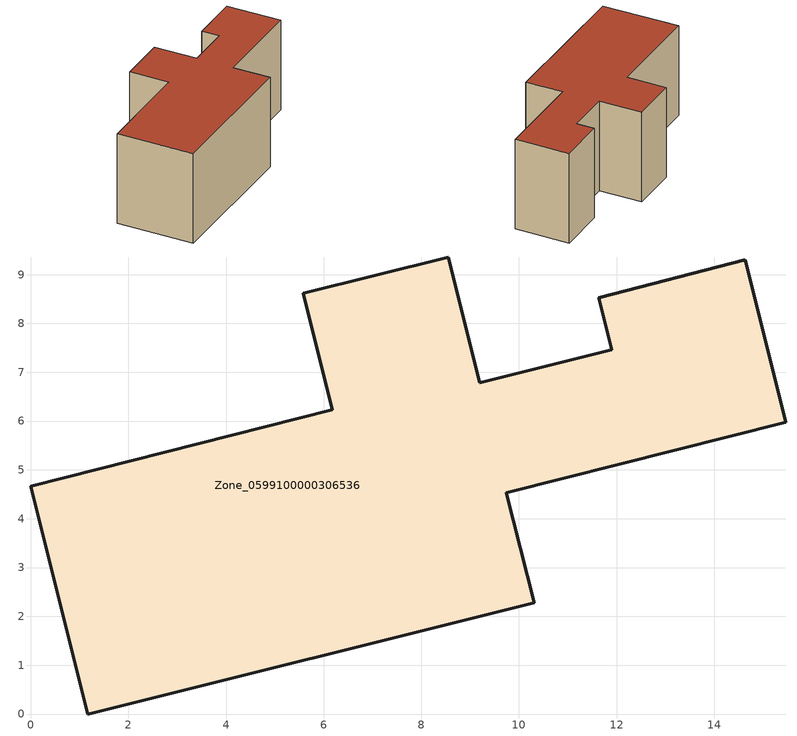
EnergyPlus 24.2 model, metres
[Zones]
Zone_0599100000306536
 floor ground (C_G): 0,4.66 6.17,6.23 5.58,8.62 8.55,9.36 9.19,6.78 11.9,7.46 11.63,8.53 14.63,9.3 15.46,5.98 9.74,4.53 10.31,2.28 1.17,0 z0
 wall outside (C_F): 6.17,6.23 0,4.66 1.17,0 10.31,2.28 9.74,4.53 15.46,5.98 14.63,9.3 11.63,8.53 11.9,7.46 9.19,6.78 8.55,9.36 5.58,8.62 6.17,6.23 z0:5.83
 roof outside (C_R): 11.9,7.46 9.19,6.78 8.55,9.36 5.58,8.62 6.17,6.23 0,4.66 1.17,0 10.31,2.28 9.74,4.53 15.46,5.98 14.63,9.3 11.63,8.53 z5.83
[BUILDING]
Pand.0599100000306536: North Axis=0; Terrain=City; Loads Convergence Tolerance Value=0.04; Temperature Convergence Tolerance Value=0.4; Solar Distribution=FullExterior; Maximum Number of Warmup Days=25; Minimum Number of Warmup Days=1
[Site:Location]
Rotterdam.The.Hague.AP_ZH_NLD Design_Conditions: Latitude=51.96; Longitude=4.45; Time Zone=1; Elevation=-4.5
[SITE:GROUNDTEMPERATURE:BUILDINGSURFACE]
18, 18, 18, 18, 18, 18, 18, 18, 18, 18, 18, 18
[MATERIAL] Thermal Absorptance=0.9; Solar Absorptance=0.7; Visible Absorptance=0.7
Name | Roughness | Thickness | Conductivity | Density | Specific Heat
G.TI.1965-1974 | MediumSmooth | 0.15 | 0.882353 | 540 | 1210
F.TI.1965-1974 | Rough | 0.3 | 0.697674 | 1920 | 840
R.TI.1965-1974 | MediumRough | 0.2 | 0.232558 | 1500 | 1000
[CONSTRUCTION]
C_G: G.TI.1965-1974
C_F: F.TI.1965-1974
C_R: R.TI.1965-1974
[ZONE]
Zone_0599100000306536: Type=1; Multiplier=1; Ceiling Height=Autocalculate; Volume=Autocalculate; Floor Area=autocalculate; Part of Total Floor Area=Yes
[ZONEINFILTRATION:DESIGNFLOWRATE]
Infil_Zone_0599100000306536: Zone or ZoneList or Space or SpaceList=Zone_0599100000306536; Schedule=AlwaysOn; Design Flow Rate Calculation Method=Flow/Area; Flow Rate per Floor Area=0.003; Constant Term Coefficient=1; Temperature Term Coefficient=0; Velocity Term Coefficient=0; Velocity Squared Term Coefficient=0
[HVACTEMPLATE:ZONE:IDEALLOADSAIRSYSTEM]
Zone_0599100000306536: Maximum Heating Supply Air Temperature=50; Minimum Cooling Supply Air Temperature=13; Maximum Heating Supply Air Humidity Ratio=0.0156; Minimum Cooling Supply Air Humidity Ratio=0.0077; Heating Limit=NoLimit; Cooling Limit=NoLimit; Dehumidification Control Type=ConstantSensibleHeatRatio; Cooling Sensible Heat Ratio=0.7; Dehumidification Setpoint=60; Humidification Control Type=None; Humidification Setpoint=30; Outdoor Air Method=None; Outdoor Air Flow Rate per Person=0.00944; Outdoor Air Flow Rate per Zone Floor Area=0; Outdoor Air Flow Rate per Zone=0; Demand Controlled Ventilation Type=None; Outdoor Air Economizer Type=NoEconomizer; Heat Recovery Type=None; Sensible Heat Recovery Effectiveness=0.7; Latent Heat Recovery Effectiveness=0.65
[ZONECONTROL:THERMOSTAT]
ThermostatControl_Zone_0599100000306536: Zone or ZoneList=Zone_0599100000306536; Control Type Schedule=DualSetpointControlType; Control 1=Thermostat_Zone_0599100000306536; Temperature Difference Between Cutout And Setpoint=0
[THERMOSTATSETPOINT:DUALSETPOINT]
Thermostat_Zone_0599100000306536: Heating Setpoint Temperature Schedule=HeatingSetpoint_Zone_0599100000306536; Cooling Setpoint Temperature Schedule=CoolingSetpoint_Zone_0599100000306536
[SCHEDULE:COMPACT]
HeatingSetpoint_Zone_0599100000306536: Through: 12/31, For: AllDays, Until: 24:00, 21
CoolingSetpoint_Zone_0599100000306536: Through: 12/31, For: AllDays, Until: 24:00, 24
DualSetpointControlType: Through: 12/31, For: AllDays, Until: 24:00, 4
AlwaysOn: Through: 12/31, For: AllDays, Until: 24:00, 1
